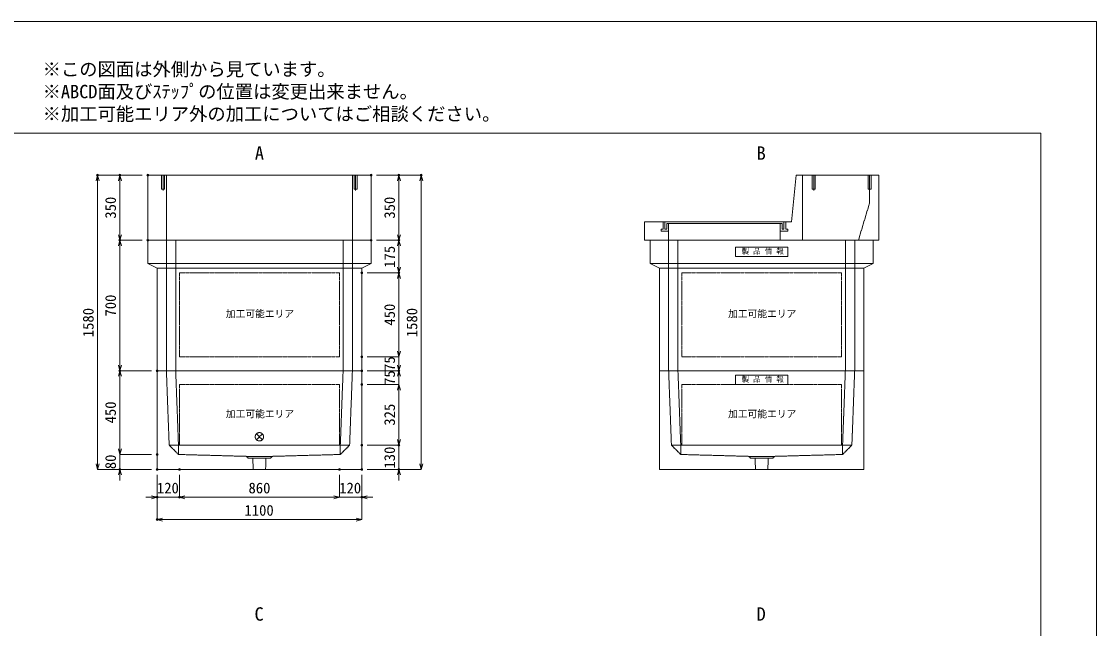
# Model space of a CAD drawing. Units: millimetres, scale not verified. Extents: x -4455 to 4455, y -3150 to 3150.
# Drawn here: x -1324 to 4455, y -109 to 3150 of the extents above; entities that cross this region are included whole.
import ezdxf
from ezdxf.enums import TextEntityAlignment as Align

# ---------------------------------------------------------------- set-up
doc = ezdxf.new("R2010")
doc.units = ezdxf.units.MM
doc.header["$LTSCALE"] = 20
doc.header["$PDMODE"] = 32
doc.header["$PDSIZE"] = 10
doc.linetypes.add('LONG_DASHED1', pattern=[7, 6, -1])
doc.linetypes.add('LONG_DOUBLE_CHAIN', pattern=[21.8, 18, -1, 0.6, -0.6, 0.6, -1])
for name, color, linetype, lineweight in [('0-0_D-TTL', 7, 'Continuous', 9), ('0-1_Defpoints', 7, 'Continuous', 9), ('0-3_D-TTL-TXT', 7, 'Continuous', 9), ('0-5_D-STR-DIM', 3, 'Continuous', 9), ('0-6_0', 7, 'Continuous', 9), ('0-7_D-STR', 7, 'LONG_DASHED1', 9), ('0-9_D-STR-STR4', 134, 'LONG_DASHED1', 9), ('0-A_D-STR-STR2', 1, 'LONG_DASHED1', 9), ('0-B_D-STR-STR1', 7, 'LONG_DASHED1', 9), ('0-C_D-STR-STR5', 1, 'LONG_DOUBLE_CHAIN', 9)]:
    doc.layers.add(name, color=color, linetype=linetype, lineweight=lineweight)
doc.layers.add('0-4_D-STR-TXT', color=7, linetype='Continuous')
doc.styles.add('ＭＳ ゴシック', font='')
doc.styles.get('ＭＳ ゴシック').set_extended_font_data('MS Gothic')

# ---------------------------------------------------------------- blocks, each defined once
blk = doc.blocks.new('A$C4DE05FD1')
at = {"layer": '0-0_D-TTL', "color": 134}
for p, q in [((4000, 76000), (114800, 76000)), ((114800, 76000), (114800, 4000))]:
    blk.add_line(p, q, dxfattribs=at)
at = {"layer": '0-1_Defpoints', "color": 134}
for p, q in [((0, 84000), (118800, 84000)), ((118800, 84000), (118800, 0))]:
    blk.add_line(p, q, dxfattribs=at)
at = {"layer": '0-3_D-TTL-TXT', "style": 'ＭＳ ゴシック'}
for s, p in [('※この図面は外側から見ています。', (43260.9, 79815.7)), ('※ABCD面及びｽﾃｯﾌﾟの位置は変更出来ません。', (43260.9, 78215.7)), ('※加工可能エリア外の加工についてはご相談ください。', (43260.9, 76615.7))]:
    blk.add_text(s, height=962.2, dxfattribs=at).set_placement(p, align=Align.BOTTOM_LEFT)
blk = doc.blocks.new('_Open30')
at = {"layer": '0-6_0'}
blk.add_line((0, 0), (-20, 0), dxfattribs=at)
blk.add_lwpolyline([(-20, 5.36), (0, 0), (-20, -5.36)], dxfattribs=at)
blk = doc.blocks.new('A$C31CA379A')
at = {"layer": '0-4_D-STR-TXT', "style": 'ＭＳ ゴシック'}
for s, p in [('A', (-326.2, -2190.5)), ('B', (35638.7, -2190.5)), ('C', (-351.4, -35190.9)), ('D', (35638.7, -35190.5))]:
    blk.add_text(s, height=962.2, dxfattribs=at).set_placement(p, align=Align.BOTTOM_LEFT)
blk = doc.blocks.new('A$C737D46CD')
at = {"layer": '0-B_D-STR-STR1', "linetype": 'Continuous'}
blk.add_lwpolyline([(-2820, 0), (2820, 0), (2820, -1000), (-2820, -1000)], close=True, dxfattribs=at)
at = {"layer": '0-B_D-STR-STR1', "style": 'ＭＳ ゴシック'}
blk.add_text('製 品 情 報', height=577.3, dxfattribs=at).set_placement((-2149.7, -882.5), align=Align.BOTTOM_LEFT)
blk = doc.blocks.new('A$C1CC521A5')
at = {"layer": '0-7_D-STR', "linetype": 'Continuous'}
for p, q in [((12000, 14000), (-12000, 14000)), ((-12000, 11500), (-12000, 14000)), ((12000, 11500), (12000, 14000)), ((-12000, 11500), (-11000, 11000)), ((-12000, 11500), (12000, 11500)), ((-11000, 0), (-11000, 11000)), ((11000, 11000), (-11000, 11000)), ((12000, 11500), (11000, 11000)), ((11000, 0), (11000, 11000)), ((11000, 0), (-11000, 0))]:
    blk.add_line(p, q, dxfattribs=at)
at = {"layer": '0-7_D-STR'}
for p, q in [((-10000, 14000), (-10000, 0)), ((-9000, 14000), (-9000, 0)), ((9000, 14000), (9000, 0)), ((10000, 14000), (10000, 0))]:
    blk.add_line(p, q, dxfattribs=at)
at = {"layer": '0-C_D-STR-STR5'}
for p, q in [((8600, 10500), (8600, 1500)), ((8600, 1500), (-8600, 1500))]:
    blk.add_line(p, q, dxfattribs=at)
blk.add_lwpolyline([(8600, 10500), (-8600, 10500), (-8600, 1529)], dxfattribs=at)
at = {"layer": '0-B_D-STR-STR1'}
blk.add_blockref('A$C737D46CD', (0, 13250), dxfattribs=at)
blk = doc.blocks.new('A$C4E0738D6')
at = {"layer": '0-7_D-STR', "linetype": 'Continuous'}
for p, q in [((12000, 14000), (-12000, 14000)), ((-12000, 11500), (-12000, 14000)), ((12000, 11500), (12000, 14000)), ((-12000, 11500), (-11000, 11000)), ((-12000, 11500), (12000, 11500)), ((-11000, 0), (-11000, 11000)), ((11000, 11000), (-11000, 11000)), ((12000, 11500), (11000, 11000)), ((11000, 0), (11000, 11000)), ((11000, 0), (-11000, 0))]:
    blk.add_line(p, q, dxfattribs=at)
at = {"layer": '0-7_D-STR'}
for p, q in [((-10000, 14000), (-10000, 0)), ((-9000, 14000), (-9000, 0)), ((9000, 14000), (9000, 0)), ((10000, 14000), (10000, 0))]:
    blk.add_line(p, q, dxfattribs=at)
at = {"layer": '0-C_D-STR-STR5'}
for p, q in [((8600, 10500), (8600, 1500)), ((8600, 1500), (-8600, 1500))]:
    blk.add_line(p, q, dxfattribs=at)
blk.add_lwpolyline([(8600, 10500), (-8600, 10500), (-8600, 1500)], dxfattribs=at)
blk = doc.blocks.new('A$C19F174D8')
at = {"layer": '0-7_D-STR'}
for p, q in [((-10000, 0), (-9700, -8000)), ((-9000, 0), (-8700, -8000)), ((9000, 0), (8700, -8000)), ((10000, 0), (9700, -8000)), ((-8700, -9000), (-9700, -8000)), ((9700, -8000), (-9700, -8000)), ((-8700, -9000), (-8700, -8000)), ((8700, -9000), (9700, -8000)), ((8700, -9000), (8700, -8000)), ((-8700, -9000), (-1400, -9200)), ((1400, -9200), (-1400, -9200)), ((-1200, -9380), (-1400, -9200)), ((1200, -9380), (1400, -9200)), ((8700, -9000), (1400, -9200)), ((1200, -9380), (-1200, -9380)), ((-666, -10600), (-705, -9380)), ((666, -10600), (705, -9380))]:
    blk.add_line(p, q, dxfattribs=at)
at = {"layer": '0-7_D-STR', "linetype": 'Continuous'}
for p, q in [((11000, -10600), (11000, 0)), ((-11000, -10600), (11000, -10600))]:
    blk.add_line(p, q, dxfattribs=at)
blk.add_lwpolyline([(-11000, -10600), (-11000, 0), (11000, 0)], dxfattribs=at)
at = {"layer": '0-C_D-STR-STR5'}
for p, q in [((8600, -1500), (8600, -8000)), ((8600, -8000), (-8600, -8000))]:
    blk.add_line(p, q, dxfattribs=at)
blk.add_lwpolyline([(8600, -1500), (-8600, -1500), (-8600, -8000)], dxfattribs=at)
at = {"layer": '0-B_D-STR-STR1'}
blk.add_blockref('A$C737D46CD', (0, -500), dxfattribs=at)
blk = doc.blocks.new('A$C6F5C57E3')
at = {"layer": '0-7_D-STR'}
for p, q in [((-10000, 0), (-9700, -8000)), ((-9000, 0), (-8700, -8000)), ((9000, 0), (8700, -8000)), ((10000, 0), (9700, -8000)), ((-8700, -9000), (-9700, -8000)), ((9700, -8000), (-9700, -8000)), ((-8700, -9000), (-8700, -8000)), ((8700, -9000), (9700, -8000)), ((8700, -9000), (8700, -8000)), ((-8700, -9000), (-1400, -9200)), ((1400, -9200), (-1400, -9200)), ((-1200, -9380), (-1400, -9200)), ((1200, -9380), (1400, -9200)), ((8700, -9000), (1400, -9200)), ((1200, -9380), (-1200, -9380)), ((-666, -10600), (-705, -9380)), ((666, -10600), (705, -9380))]:
    blk.add_line(p, q, dxfattribs=at)
at = {"layer": '0-7_D-STR', "linetype": 'Continuous'}
for p, q in [((11000, -10600), (11000, 0)), ((-11000, -10600), (11000, -10600))]:
    blk.add_line(p, q, dxfattribs=at)
blk.add_lwpolyline([(-11000, -10600), (-11000, 0), (11000, 0)], dxfattribs=at)
at = {"layer": '0-C_D-STR-STR5'}
for p, q in [((-8600, -1500), (-8600, -8000)), ((8600, -1500), (-8600, -1500)), ((8600, -1500), (8600, -8000)), ((8600, -8000), (-8600, -8000))]:
    blk.add_line(p, q, dxfattribs=at)
blk = doc.blocks.new('A$C774106B8')
at = {"layer": '0-7_D-STR', "linetype": 'Continuous'}
for p, q in [((-12000, 7000), (12000, 7000)), ((-12000, 7000), (-12000, 0)), ((12000, 7000), (12000, 0)), ((-12000, 0), (12000, 0))]:
    blk.add_line(p, q, dxfattribs=at)
at = {"layer": '0-7_D-STR'}
for p, q in [((-10000, 7000), (-10000, 0)), ((10000, 7000), (10000, 0))]:
    blk.add_line(p, q, dxfattribs=at)
at = {"layer": '0-A_D-STR-STR2'}
for p, q in [((-10350, 5340), (-10350, 7000)), ((10350, 5340), (10350, 7000))]:
    blk.add_line(p, q, dxfattribs=at)
for points in [[(-10510, 7000), (-10510, 5500), (-10190, 5500), (-10190, 7000)], [(10510, 7000), (10510, 5500), (10190, 5500), (10190, 7000)]]:
    blk.add_lwpolyline(points, dxfattribs=at)
blk = doc.blocks.new('A$C20EB2ED2')
at = {"layer": '0-7_D-STR', "linetype": 'Continuous'}
for p, q in [((3200, 2000), (3700, 7000)), ((12600, 7000), (3700, 7000)), ((12600, 0), (12600, 7000)), ((-12600, 2000), (3200, 2000)), ((-12600, 0), (-12600, 2000)), ((-12600, 0), (12600, 0))]:
    blk.add_line(p, q, dxfattribs=at)
at = {"layer": '0-7_D-STR'}
for p, q in [((4400, 7000), (4400, 0)), ((11600, 4000), (11600, 7000)), ((11600, 4000), (10400, 0)), ((-10000, 0), (-10000, 1800)), ((2000, 1800), (2000, 0))]:
    blk.add_line(p, q, dxfattribs=at)
at = {"layer": '0-9_D-STR-STR4'}
for points in [[(-10600, 2000), (-10600, 1200), (-10800, 1200), (-10800, 1000), (-10000, 1000)], [(-10000, 1800), (-10200, 1800), (-10200, 1200), (-10400, 1200), (-10400, 2000)], [(-10000, 1800), (2000, 1800), (2200, 1800)], [(2600, 2000), (2600, 1200), (2800, 1200), (2800, 1000), (2000, 1000)], [(2200, 1800), (2200, 1200), (2400, 1200), (2400, 2000)]]:
    blk.add_lwpolyline(points, dxfattribs=at)
at = {"layer": '0-A_D-STR-STR2'}
for p, q in [((5595.6, 5340), (5595.6, 7000)), ((11600, 5340), (11600, 7000))]:
    blk.add_line(p, q, dxfattribs=at)
for points in [[(5755.6, 7000), (5755.6, 5500), (5435.6, 5500), (5435.6, 7000)], [(11760, 7000), (11760, 5500), (11440, 5500), (11440, 7000)]]:
    blk.add_lwpolyline(points, dxfattribs=at)
blk = doc.blocks.new('A$C1C640AAB')
at = {"layer": '0-C_D-STR-STR5'}
for p, q in [((-318.2, -318.2), (318.2, 318.2)), ((-318.2, 318.2), (318.2, -318.2))]:
    blk.add_line(p, q, dxfattribs=at)
blk.add_circle((0, 0), 450, dxfattribs=at)

msp = doc.modelspace()

# ---------------------------------------------------------------- linework, layer by layer
at = {"layer": '0-1_Defpoints'}
for p in [(-915, 2325), (-795, 2325), (-645, 2325), (-645, 2325), (555, 2325), (705, 2325), (825, 2325), (-795, 1975), (-645, 1975), (555, 1975), (705, 1975), (505, 1800), (705, 1800), (505, 1350), (-795, 1275), (-595, 1275), (-595, 1275), (505, 1275), (505, 1275), (705, 1275), (705, 1275), (505, 1200), (505, 1200), (505, 875), (705, 875), (-595, 825), (-795, 745), (-595, 745), (-475, 745), (385, 745), (505, 745), (705, 745), (-595, 595), (-475, 595), (505, 595), (-595, 475)]:
    msp.add_point(p, dxfattribs=at)
at = {"layer": '0-5_D-STR-DIM'}
for p, q in [((-675, 2325), (-915, 2325)), ((-675, 2325), (-795, 2325)), ((585, 2325), (705, 2325)), ((585, 2325), (825, 2325)), ((-915, 775), (-915, 2295)), ((-795, 2005), (-795, 2295)), ((705, 2005), (705, 2295)), ((825, 775), (825, 2295)), ((-675, 1975), (-795, 1975)), ((-675, 1975), (-795, 1975)), ((585, 1975), (705, 1975)), ((585, 1975), (705, 1975)), ((-795, 1305), (-795, 1945)), ((705, 1830), (705, 1945)), ((535, 1800), (705, 1800)), ((535, 1800), (705, 1800)), ((705, 1380), (705, 1770)), ((705, 1380), (705, 1410)), ((535, 1350), (705, 1350)), ((535, 1350), (705, 1350)), ((705, 1350), (705, 1275)), ((705, 1305), (705, 1335)), ((-625, 1275), (-795, 1275)), ((-625, 1275), (-795, 1275)), ((535, 1275), (705, 1275)), ((535, 1275), (705, 1275)), ((705, 1200), (705, 1275)), ((-795, 855), (-795, 1245)), ((705, 1245), (705, 1215)), ((535, 1200), (705, 1200)), ((535, 1200), (705, 1200)), ((705, 1170), (705, 1140)), ((705, 1170), (705, 905)), ((705, 905), (705, 935)), ((-795, 855), (-795, 885)), ((535, 875), (705, 875)), ((535, 875), (705, 875)), ((705, 875), (705, 745)), ((-625, 825), (-795, 825)), ((-625, 825), (-795, 825)), ((-795, 825), (-795, 745)), ((-625, 745), (-915, 745)), ((-625, 745), (-795, 745)), ((-795, 715), (-795, 685)), ((-595, 715), (-595, 475)), ((-595, 715), (-595, 595)), ((-475, 715), (-475, 595)), ((-475, 715), (-475, 595)), ((385, 715), (385, 595)), ((385, 715), (385, 595)), ((505, 715), (505, 595)), ((505, 715), (505, 475)), ((535, 745), (825, 745)), ((535, 745), (705, 745)), ((705, 715), (705, 685)), ((-625, 595), (-655, 595)), ((-475, 595), (-595, 595)), ((355, 595), (-445, 595)), ((-445, 595), (-415, 595)), ((355, 595), (325, 595)), ((385, 595), (505, 595)), ((535, 595), (565, 595)), ((475, 475), (-565, 475))]:
    msp.add_line(p, q, dxfattribs=at)

# ---------------------------------------------------------------- block references
at = {"layer": '0-0_D-TTL', "xscale": 0.075, "yscale": 0.075}
msp.add_blockref('A$C4DE05FD1', (-4455, -3150), dxfattribs=at)
at = {"layer": '0-4_D-STR-TXT', "xscale": 0.075, "yscale": 0.075}
msp.add_blockref('A$C31CA379A', (-45, 2550), dxfattribs=at)
at = {"layer": '0-5_D-STR-DIM', "xscale": 1.5, "yscale": 1.5}
for p, rotation in [((-915, 2325), 90), ((-795, 2325), 90), ((705, 2325), 90), ((825, 2325), 90), ((-795, 1975), 270), ((-795, 1975), 90), ((705, 1975), 270), ((705, 1975), 90), ((705, 1800), 270), ((705, 1800), 90), ((705, 1350), 270), ((705, 1350), 270), ((-795, 1275), 270), ((-795, 1275), 90), ((705, 1275), 270), ((705, 1275), 90), ((705, 1200), 90), ((705, 1200), 90), ((705, 875), 270), ((705, 875), 270), ((-795, 825), 270), ((-795, 825), 270), ((-915, 745), 270), ((825, 745), 270), ((-795, 745), 90), ((705, 745), 90), ((-475, 595), 180), ((-475, 595), 180), ((505, 595), 180), ((-595, 475), 180)]:
    msp.add_blockref('_Open30', p, dxfattribs=dict(at, rotation=rotation))
for p in [(-595, 595), (385, 595), (385, 595), (505, 475)]:
    msp.add_blockref('_Open30', p, dxfattribs=at)
at = {"layer": '0-7_D-STR', "xscale": 0.05, "yscale": 0.05}
for name, p in [('A$C774106B8', (-45, 1975)), ('A$C20EB2ED2', (2655, 1975)), ('A$C4E0738D6', (-45, 1275)), ('A$C1CC521A5', (2655, 1275)), ('A$C6F5C57E3', (-45, 1275)), ('A$C19F174D8', (2655, 1275))]:
    msp.add_blockref(name, p, dxfattribs=at)
at = {"layer": '0-C_D-STR-STR5', "xscale": 0.05, "yscale": 0.05}
msp.add_blockref('A$C1C640AAB', (-45, 920), dxfattribs=at)

# ---------------------------------------------------------------- texts
at = {"layer": '0-5_D-STR-DIM', "style": 'ＭＳ ゴシック'}
for s, p in [('350', (-798.89, 2091.34)), ('350', (701.11, 2091.34)), ('175', (701.11, 1827.48)), ('700', (-798.89, 1565.59)), ('450', (701.11, 1516.8)), ('1580', (-918.89, 1454.7)), ('1580', (821.11, 1454.7)), ('75', (701.11, 1273.37)), ('75', (701.11, 1198.37)), ('450', (-798.89, 991.8)), ('325', (701.11, 979.61)), ('80', (-798.9, 745.85)), ('130', (701.11, 749.2))]:
    msp.add_text(s, height=57.77, rotation=90, dxfattribs=at).set_placement(p, align=Align.BOTTOM_LEFT)
for s, p in [('120', (-595.8, 598.89)), ('860', (-103.66, 598.9)), ('120', (384.2, 598.89)), ('1100', (-125.3, 478.89))]:
    msp.add_text(s, height=57.77, dxfattribs=at).set_placement(p, align=Align.BOTTOM_LEFT)
at = {"layer": '0-C_D-STR-STR5', "style": 'ＭＳ ゴシック'}
for p in [(-225.47, 1549.72), (2474.53, 1549.72), (-225.47, 1012.22), (2474.53, 1012.22)]:
    msp.add_text('加工可能エリア', height=38.42, dxfattribs=at).set_placement(p, align=Align.BOTTOM_LEFT)

doc.saveas('drawing.dxf')
